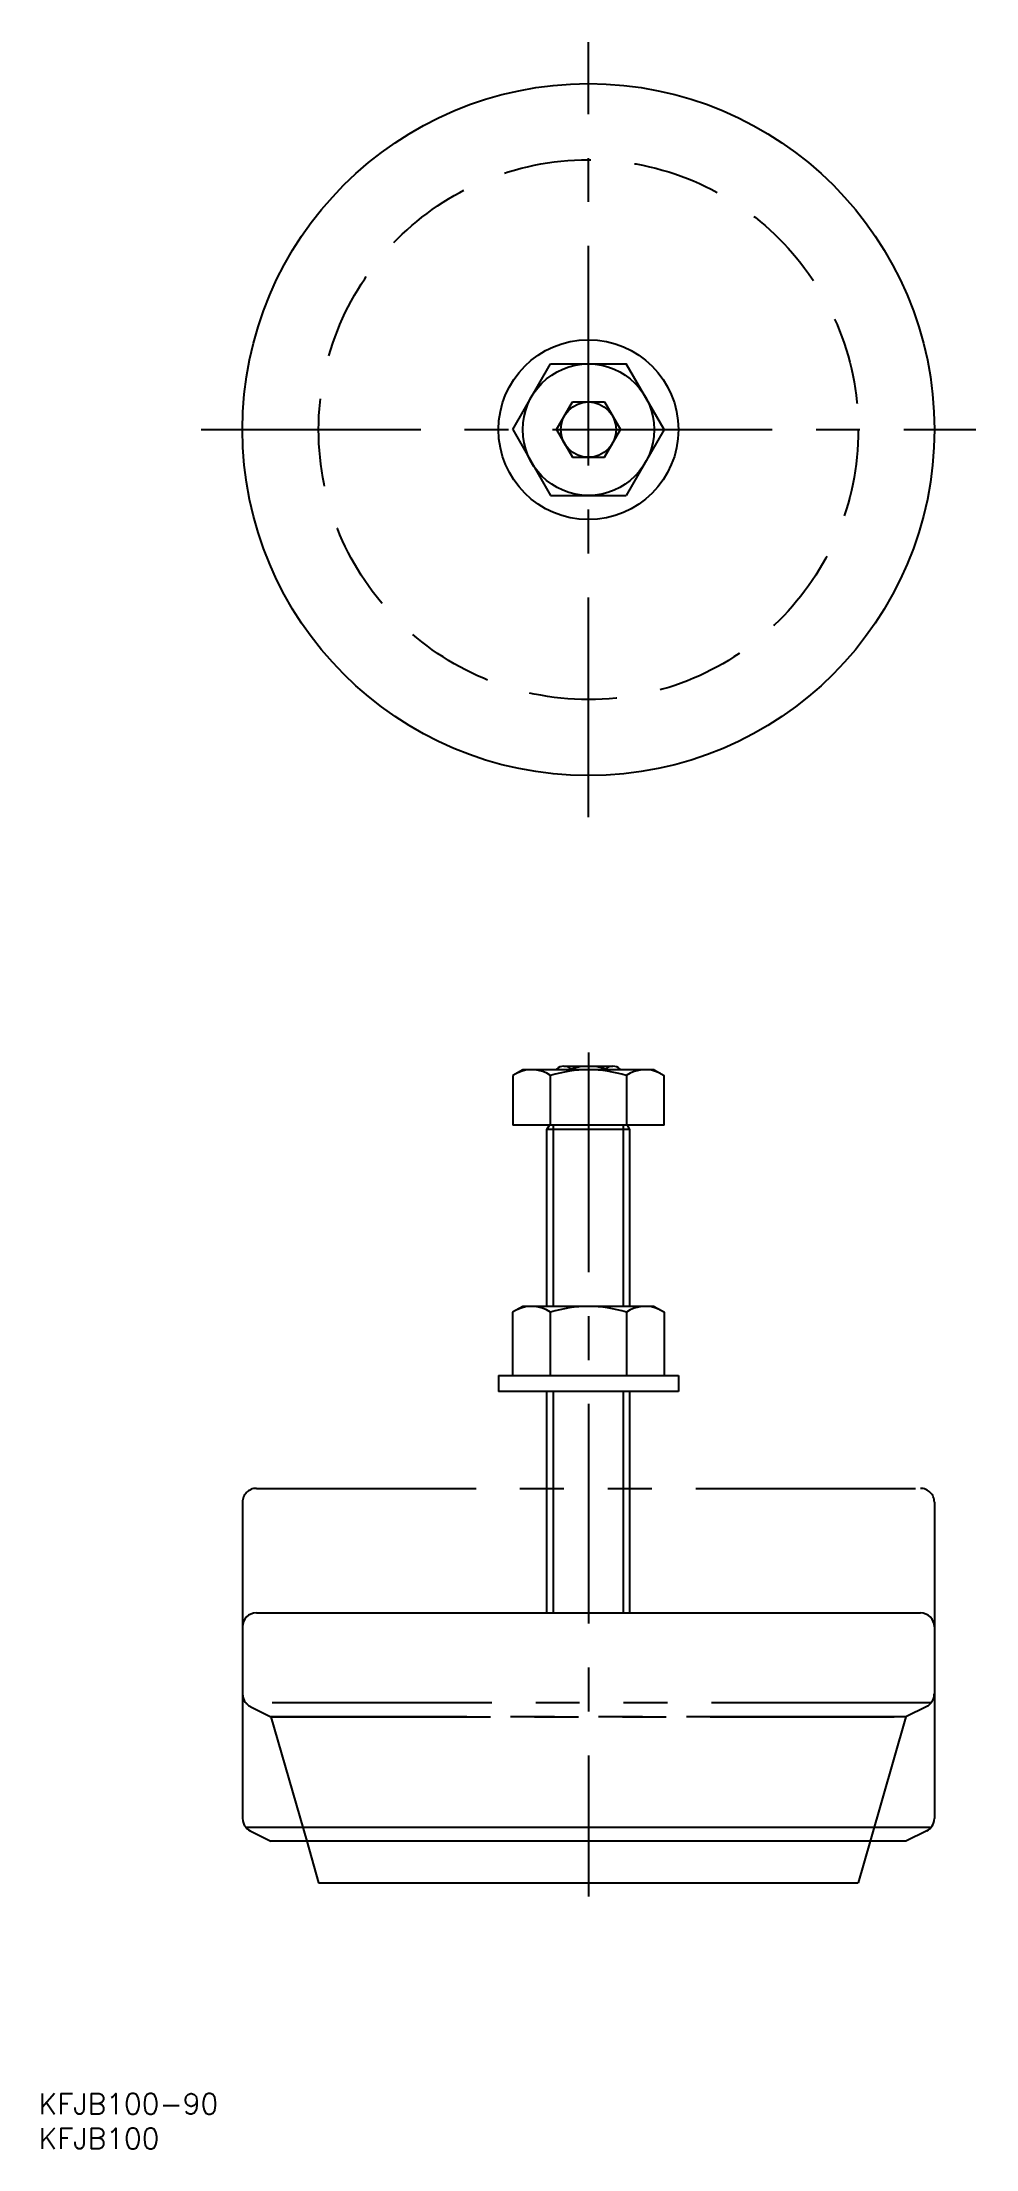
# Model space of a CAD drawing. Extents: x -79 to 56, y -248 to 56.
import ezdxf

# ---------------------------------------------------------------- set-up
doc = ezdxf.new("R2010")
doc.units = 0
for name, pattern in [('CENTER', [50.8, 31.75, -6.35, 6.35, -6.35]), ('DASHED', [19.05, 12.7, -6.35]), ('PHANTOM', [63.5, 31.75, -6.35, 6.35, -6.35, 6.35, -6.35])]:
    doc.linetypes.add(name, pattern=pattern)
doc.layers.get('0').update_dxf_attribs({"linetype": 'CONTINUOUS'})
doc.layers.add('CENTER', color=1, linetype='CENTER')
doc.styles.get("Standard").update_dxf_attribs({"font": 'txt.shx', "height": 3, "bigfont": 'bigfont.shx'})

# ---------------------------------------------------------------- blocks, each defined once
blk = doc.blocks.new('*U8')
at = {"color": 7, "linetype": 'CONTINUOUS'}
blk.add_text('KFJB100-90', height=3, dxfattribs=at).set_placement((-79.48, -243.45))
blk = doc.blocks.new('*U9')
at = {"color": 7, "linetype": 'CONTINUOUS'}
blk.add_text('KFJB100', height=3, dxfattribs=at).set_placement((-79.48, -248.45))

msp = doc.modelspace()

# ---------------------------------------------------------------- linework, layer by layer
at = {"color": 7, "linetype": 'CONTINUOUS'}
for p, q in [((-10.95, 0), (-5.47, 9.5)), ((-5.47, 9.5), (5.47, 9.5)), ((10.95, 0), (5.47, 9.5)), ((-4.62, 0), (-2.31, 4)), ((-2.31, 4), (2.31, 4)), ((2.31, 4), (4.62, 0)), ((-10.95, 0), (-5.47, -9.5)), ((-4.62, 0), (-2.31, -4)), ((2.31, -4), (4.62, 0)), ((10.95, 0), (5.47, -9.5)), ((-2.31, -4), (2.31, -4)), ((-5.47, -9.5), (5.47, -9.5)), ((-9.48, -92.5), (-10.95, -93.35)), ((-10.95, -93.35), (-10.95, -100.5)), ((9.48, -92.5), (-9.48, -92.5)), ((-5.47, -100.5), (-5.47, -93.35)), ((-4.61, -92.5), (-4.61, -92.4)), ((-3.56, -92), (3.54, -92)), ((-2.5, -92.5), (-2.5, -92.4)), ((2.5, -92.5), (2.5, -92.4)), ((4.59, -92.5), (4.59, -92.4)), ((5.48, -93.35), (5.48, -100.5)), ((9.48, -92.5), (10.95, -93.35)), ((10.95, -100.5), (10.95, -93.35)), ((10.95, -100.5), (-10.95, -100.5)), ((-6, -101.14), (-5.63, -100.5)), ((-6, -126.7), (-6, -101.14)), ((6, -101.14), (-6, -101.14)), ((6, -101.14), (5.63, -100.5)), ((6, -126.7), (6, -101.14)), ((-9.5, -126.7), (-10.97, -127.55)), ((-10.97, -127.55), (-10.97, -136.7)), ((9.5, -126.7), (-9.5, -126.7)), ((-5.48, -136.7), (-5.48, -127.55)), ((5.48, -127.55), (5.48, -136.7)), ((9.5, -126.7), (10.97, -127.55)), ((10.97, -136.7), (10.97, -127.55)), ((-13, -136.7), (13, -136.7)), ((-13, -136.7), (-13, -139)), ((-10.97, -136.7), (10.97, -136.7)), ((13, -136.7), (13, -139)), ((13, -139), (-13, -139)), ((-6, -171), (-6, -139)), ((6, -171), (6, -139)), ((-50, -173), (-50, -200.71)), ((-48, -171), (48, -171)), ((50, -174.72), (50, -200.71)), ((49.53, -202), (-49.53, -202)), ((-48.89, -202.5), (-45.9, -204)), ((48.89, -202.5), (45.9, -204)), ((45.9, -204), (-45.9, -204)), ((-40.72, -204), (-39, -210)), ((40.73, -204), (39, -210)), ((-39, -210), (39, -210))]:
    msp.add_line(p, q, dxfattribs=at)
at = {"color": 3, "linetype": 'CONTINUOUS'}
for p, q in [((-5.05, -126.7), (-5.05, -100.5)), ((5.05, -126.7), (5.05, -100.5)), ((-5.05, -171), (-5.05, -139)), ((5.05, -171), (5.05, -139))]:
    msp.add_line(p, q, dxfattribs=at)
at = {"color": 3, "linetype": 'PHANTOM'}
for p, q in [((-50, -155), (-50, -182.71)), ((-48, -153), (48, -153)), ((50, -155), (50, -182.71)), ((49.53, -184), (-49.53, -184)), ((-48.89, -184.5), (-45.9, -186)), ((48.89, -184.5), (45.9, -186)), ((45.9, -186), (-45.9, -186)), ((-45.9, -186), (44.18, -186)), ((-45.9, -186), (-40.72, -204)), ((45.9, -186), (40.73, -204))]:
    msp.add_line(p, q, dxfattribs=at)
at = {"color": 7, "linetype": 'CONTINUOUS'}
for radius in [50, 13, 9.5, 4]:
    msp.add_circle((0, 0), radius, dxfattribs=at)
at = {"color": 3, "linetype": 'DASHED'}
msp.add_circle((0, 0), 39, dxfattribs=at)
at = {"color": 7, "linetype": 'CONTINUOUS'}
for centre, radius, start, end in [((-8.21, -97.35), 4.85, 55.6158, 115.6158), ((0, -110.62), 18.12, 72.412, 107.588), ((-3.56, -93.57), 1.57, 47.8969, 132.1039), ((0, -99.93), 7.93, 71.634, 108.366), ((3.54, -93.57), 1.57, 47.8961, 132.1031), ((8.21, -97.35), 4.85, 64.3842, 124.3842), ((-8.23, -131.56), 4.86, 55.6158, 115.6158), ((0, -144.85), 18.15, 72.412, 107.588), ((8.23, -131.56), 4.86, 64.3842, 124.3842), ((-48, -173), 2, 90, 180), ((48, -173), 2, 0, 90), ((-48, -200.71), 2, 180, 243.4349), ((48, -200.71), 2, 296.5651, 0)]:
    msp.add_arc(centre, radius, start, end, dxfattribs=at)
at = {"color": 3, "linetype": 'PHANTOM'}
for centre, start, end in [((-48, -155), 90, 180), ((48, -155), 0, 90), ((-48, -182.71), 180, 243.4349), ((48, -182.71), 296.5651, 0)]:
    msp.add_arc(centre, 2, start, end, dxfattribs=at)
at = {"layer": 'CENTER', "color": 1, "linetype": 'CENTER'}
for p, q in [((0, -56), (0, 56)), ((-56, 0), (56, 0)), ((0, -90), (0, -212))]:
    msp.add_line(p, q, dxfattribs=at)

# ---------------------------------------------------------------- block references
at = {"color": 7, "linetype": 'CONTINUOUS'}
for name in ['*U8', '*U9']:
    msp.add_blockref(name, (0, 0), dxfattribs=at)

doc.saveas('drawing.dxf')
